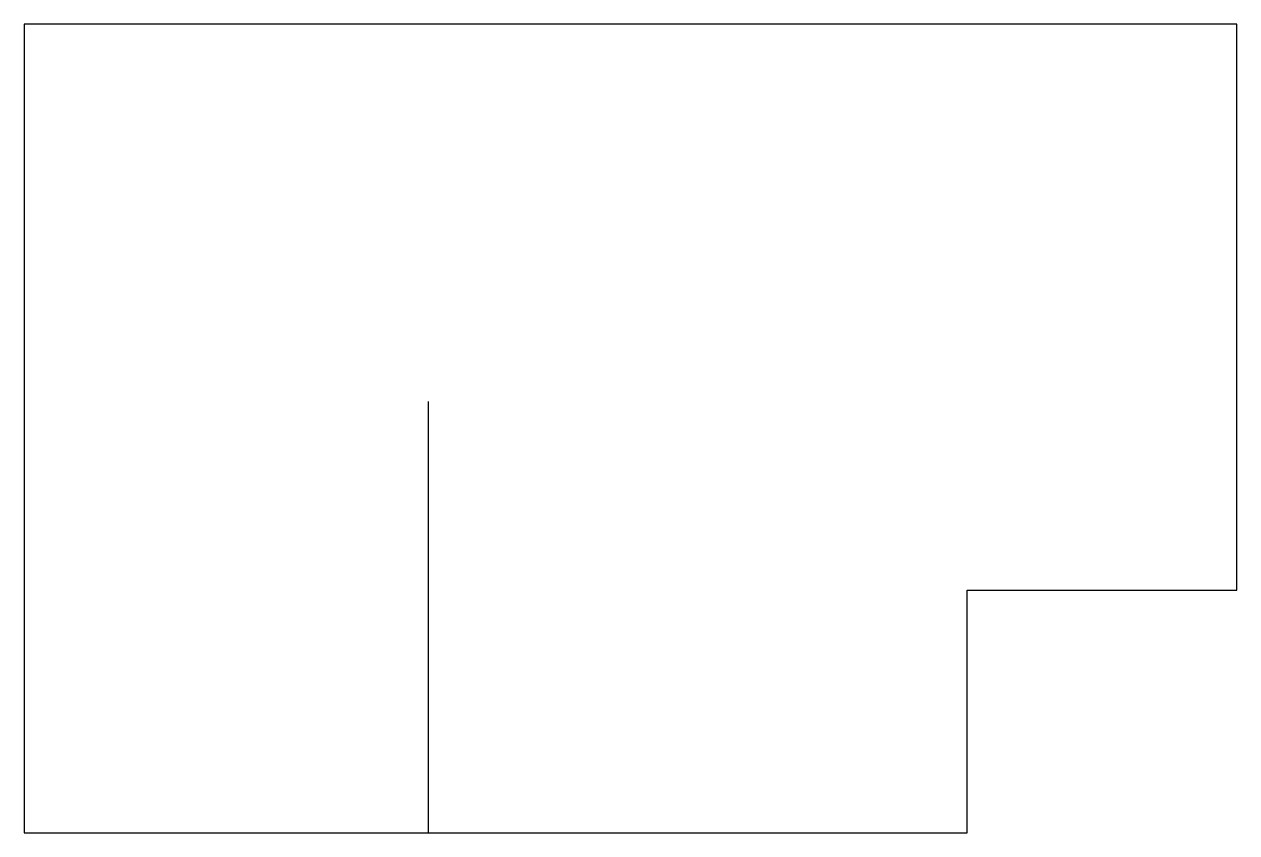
# Model space of a CAD drawing. Header units: millimetres. Extents: x 0 to 9000, y 0 to 6000.
import ezdxf

# ---------------------------------------------------------------- set-up
doc = ezdxf.new("R2010")
doc.units = ezdxf.units.MM
doc.layers.add('WALL', color=7, linetype='Continuous')

msp = doc.modelspace()

# ---------------------------------------------------------------- linework, layer by layer
at = {"layer": 'WALL'}
msp.add_line((3000, 0), (3000, 3200), dxfattribs=at)
msp.add_lwpolyline([(0, 0), (7000, 0), (7000, 1800), (9000, 1800), (9000, 6000), (0, 6000)], close=True, dxfattribs=at)

doc.saveas('drawing.dxf')
